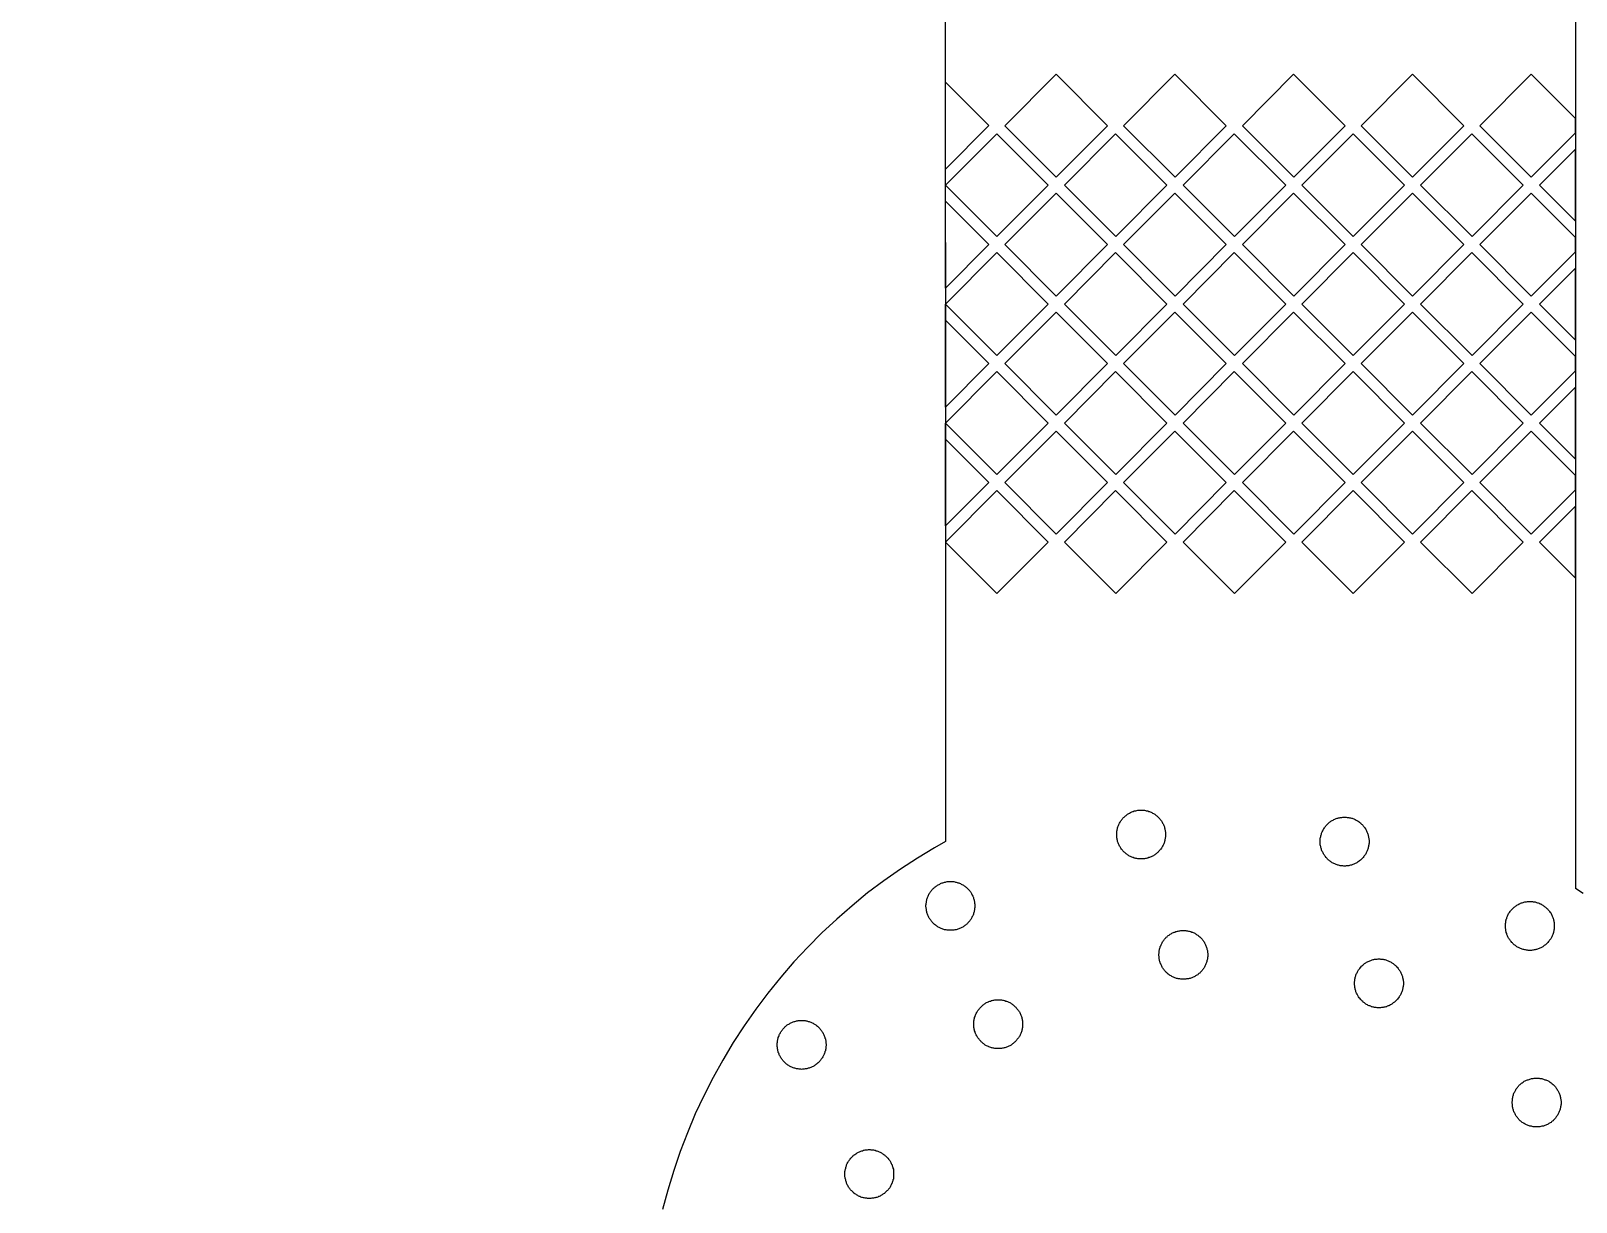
# Model space of a CAD drawing. Extents: x 1225654 to 1325654, y 924838 to 1022543.
# Drawn here: x 1247360 to 1249275, y 943736 to 945186 of the extents above; entities that cross this region are included whole.
import ezdxf

# ---------------------------------------------------------------- set-up
doc = ezdxf.new("R2010")
doc.units = 13

msp = doc.modelspace()

# ---------------------------------------------------------------- linework, layer by layer
for p, q in [((1248493.6, 944924.1), (1248493.6, 945261.5)), ((1249273.7, 945261.5), (1249273.7, 944124)), ((1248493.6, 945015.2), (1248493.6, 945122.6)), ((1249273.7, 945060), (1249273.7, 945077.6)), ((1249273.7, 944950.6), (1249273.7, 945039.8)), ((1248493.6, 944975.2), (1248493.6, 944995.2)), ((1248493.6, 944867.8), (1248493.6, 944975.2)), ((1249273.7, 944912.6), (1249273.7, 944930.3)), ((1248493.6, 944924.1), (1248493.6, 944182.1)), ((1249273.7, 944803.2), (1249273.7, 944892.5)), ((1248493.6, 944827.8), (1248493.6, 944847.8)), ((1248493.6, 944720.4), (1248493.6, 944827.8)), ((1249273.7, 944765.2), (1249273.7, 944782.9)), ((1249273.7, 944655.8), (1249273.7, 944745.1)), ((1248493.6, 944680.4), (1248493.6, 944700.4)), ((1248493.6, 944573.1), (1248493.6, 944680.4)), ((1249273.7, 944617.9), (1249273.7, 944635.5)), ((1249273.7, 944508.4), (1249273.7, 944597.7))]:
    msp.add_line(p, q)
msp.add_lwpolyline([(1260678.3, 924838.4), (1290630.1, 924838.4, 6.524121)], format="xyb", close=True)
msp.add_lwpolyline([(1260678.3, 924838.4), (1290630.1, 924838.4, 6.524121)], format="xyb", close=True)
for points in [[(1248493.6, 945015.2), (1248547.2, 945069), (1248493.6, 945122.6)], [(1249273.7, 945077.6), (1249218.9, 945132.6), (1249155.4, 945068.8), (1249219.1, 945005.2), (1249273.7, 945060)], [(1249273.7, 944950.6), (1249229.1, 944995.2), (1249273.7, 945039.8)], [(1248493.6, 944867.8), (1248547.2, 944921.6), (1248493.6, 944975.2)], [(1249273.7, 944930.3), (1249218.9, 944985.2), (1249155.4, 944921.5), (1249219.1, 944857.8), (1249273.7, 944912.6)], [(1249273.7, 944803.2), (1249229.1, 944847.8), (1249273.7, 944892.5)], [(1249273.7, 944782.9), (1249218.9, 944837.8), (1249155.4, 944774.1), (1249219.1, 944710.4), (1249273.7, 944765.2)], [(1248493.6, 944720.4), (1248547.2, 944774.2), (1248493.6, 944827.8)], [(1249273.7, 944655.8), (1249229.1, 944700.4), (1249273.7, 944745.1)], [(1248493.6, 944573.1), (1248547.2, 944626.8), (1248493.6, 944680.4)], [(1249273.7, 944635.5), (1249218.9, 944690.4), (1249155.4, 944626.7), (1249219.1, 944563), (1249273.7, 944617.9)], [(1249273.7, 944508.4), (1249229.1, 944553.1), (1249273.7, 944597.7)], [(1248493.6, 944182.1), (1248480, 944174.5), (1248458.7, 944161.5), (1248437.5, 944147.9), (1248417.1, 944133.6), (1248397, 944118.5), (1248377.7, 944102.5), (1248358.8, 944086.1), (1248340.3, 944069), (1248322.8, 944051.2), (1248305.7, 944033), (1248289.3, 944014.1), (1248273.5, 943994.5), (1248258.4, 943974.5), (1248244, 943954), (1248230.5, 943933.1), (1248217.7, 943911.5), (1248205.6, 943889.7), (1248194.1, 943867.2), (1248183.5, 943844.7), (1248173.8, 943821.5), (1248164.8, 943798.1), (1248156.7, 943774.5), (1248149.3, 943750.4), (1248142.8, 943726.4)], [(1249283.3, 944117.8), (1249273.7, 944124)]]:
    msp.add_lwpolyline(points)
for points in [[(1248694.1, 945068.8), (1248630.5, 945132.6), (1248567, 945068.8), (1248630.7, 945005.2), (1248694.1, 945068.8), (1248694.1, 945068.8)], [(1248841.2, 945068.8), (1248777.6, 945132.6), (1248714.1, 945068.8), (1248777.8, 945005.2), (1248841.2, 945068.8), (1248841.2, 945068.8)], [(1248988.3, 945068.8), (1248924.7, 945132.6), (1248861.2, 945068.8), (1248924.9, 945005.2), (1248988.3, 945068.8), (1248988.3, 945068.8)], [(1249135.4, 945068.8), (1249071.8, 945132.6), (1249008.3, 945068.8), (1249072, 945005.2), (1249135.4, 945068.8), (1249135.4, 945068.8)], [(1248620.7, 944995.2), (1248557, 945058.9), (1248493.6, 944995.2), (1248557.2, 944931.5), (1248620.7, 944995.2), (1248620.7, 944995.2)], [(1248767.8, 944995.2), (1248704.1, 945058.9), (1248640.7, 944995.2), (1248704.4, 944931.5), (1248767.8, 944995.2), (1248767.8, 944995.2)], [(1248914.9, 944995.2), (1248851.2, 945058.9), (1248787.8, 944995.2), (1248851.5, 944931.5), (1248914.9, 944995.2), (1248914.9, 944995.2)], [(1249062, 944995.2), (1248998.3, 945058.9), (1248934.9, 944995.2), (1248998.6, 944931.5), (1249062, 944995.2), (1249062, 944995.2)], [(1249209.1, 944995.2), (1249145.4, 945058.9), (1249082, 944995.2), (1249145.7, 944931.5), (1249209.1, 944995.2), (1249209.1, 944995.2)], [(1248694.1, 944921.5), (1248630.5, 944985.2), (1248567, 944921.5), (1248630.7, 944857.8), (1248694.1, 944921.5), (1248694.1, 944921.5)], [(1248841.2, 944921.5), (1248777.6, 944985.2), (1248714.1, 944921.5), (1248777.8, 944857.8), (1248841.2, 944921.5), (1248841.2, 944921.5)], [(1248988.3, 944921.5), (1248924.7, 944985.2), (1248861.2, 944921.5), (1248924.9, 944857.8), (1248988.3, 944921.5), (1248988.3, 944921.5)], [(1249135.4, 944921.5), (1249071.8, 944985.2), (1249008.3, 944921.5), (1249072, 944857.8), (1249135.4, 944921.5), (1249135.4, 944921.5)], [(1248620.7, 944847.8), (1248557, 944911.6), (1248493.6, 944847.8), (1248557.2, 944784.2), (1248620.7, 944847.8), (1248620.7, 944847.8)], [(1248767.8, 944847.8), (1248704.1, 944911.6), (1248640.7, 944847.8), (1248704.4, 944784.2), (1248767.8, 944847.8), (1248767.8, 944847.8)], [(1248914.9, 944847.8), (1248851.2, 944911.6), (1248787.8, 944847.8), (1248851.5, 944784.2), (1248914.9, 944847.8), (1248914.9, 944847.8)], [(1249062, 944847.8), (1248998.3, 944911.6), (1248934.9, 944847.8), (1248998.6, 944784.2), (1249062, 944847.8), (1249062, 944847.8)], [(1249209.1, 944847.8), (1249145.4, 944911.6), (1249082, 944847.8), (1249145.7, 944784.2), (1249209.1, 944847.8), (1249209.1, 944847.8)], [(1248694.1, 944774.1), (1248630.5, 944837.8), (1248567, 944774.1), (1248630.7, 944710.4), (1248694.1, 944774.1), (1248694.1, 944774.1)], [(1248841.2, 944774.1), (1248777.6, 944837.8), (1248714.1, 944774.1), (1248777.8, 944710.4), (1248841.2, 944774.1), (1248841.2, 944774.1)], [(1248988.3, 944774.1), (1248924.7, 944837.8), (1248861.2, 944774.1), (1248924.9, 944710.4), (1248988.3, 944774.1), (1248988.3, 944774.1)], [(1249135.4, 944774.1), (1249071.8, 944837.8), (1249008.3, 944774.1), (1249072, 944710.4), (1249135.4, 944774.1), (1249135.4, 944774.1)], [(1248620.7, 944700.4), (1248557, 944764.2), (1248493.6, 944700.4), (1248557.2, 944636.8), (1248620.7, 944700.4), (1248620.7, 944700.4)], [(1248767.8, 944700.4), (1248704.1, 944764.2), (1248640.7, 944700.4), (1248704.4, 944636.8), (1248767.8, 944700.4), (1248767.8, 944700.4)], [(1248914.9, 944700.4), (1248851.2, 944764.2), (1248787.8, 944700.4), (1248851.5, 944636.8), (1248914.9, 944700.4), (1248914.9, 944700.4)], [(1249062, 944700.4), (1248998.3, 944764.2), (1248934.9, 944700.4), (1248998.6, 944636.8), (1249062, 944700.4), (1249062, 944700.4)], [(1249209.1, 944700.4), (1249145.4, 944764.2), (1249082, 944700.4), (1249145.7, 944636.8), (1249209.1, 944700.4), (1249209.1, 944700.4)], [(1248694.1, 944626.7), (1248630.5, 944690.4), (1248567, 944626.7), (1248630.7, 944563), (1248694.1, 944626.7), (1248694.1, 944626.7)], [(1248841.2, 944626.7), (1248777.6, 944690.4), (1248714.1, 944626.7), (1248777.8, 944563), (1248841.2, 944626.7), (1248841.2, 944626.7)], [(1248988.3, 944626.7), (1248924.7, 944690.4), (1248861.2, 944626.7), (1248924.9, 944563), (1248988.3, 944626.7), (1248988.3, 944626.7)], [(1249135.4, 944626.7), (1249071.8, 944690.4), (1249008.3, 944626.7), (1249072, 944563), (1249135.4, 944626.7), (1249135.4, 944626.7)], [(1248620.7, 944553.1), (1248557, 944616.8), (1248493.6, 944553.1), (1248557.2, 944489.4), (1248620.7, 944553.1), (1248620.7, 944553.1)], [(1248767.8, 944553.1), (1248704.1, 944616.8), (1248640.7, 944553.1), (1248704.4, 944489.4), (1248767.8, 944553.1), (1248767.8, 944553.1)], [(1248914.9, 944553.1), (1248851.2, 944616.8), (1248787.8, 944553.1), (1248851.5, 944489.4), (1248914.9, 944553.1), (1248914.9, 944553.1)], [(1249062, 944553.1), (1248998.3, 944616.8), (1248934.9, 944553.1), (1248998.6, 944489.4), (1249062, 944553.1), (1249062, 944553.1)], [(1249209.1, 944553.1), (1249145.4, 944616.8), (1249082, 944553.1), (1249145.7, 944489.4), (1249209.1, 944553.1), (1249209.1, 944553.1)], [(1248735.7, 944221.1), (1248736.8, 944221.1), (1248737.9, 944221.1), (1248738.8, 944220.9), (1248739.9, 944220.9), (1248741, 944220.6), (1248742, 944220.4), (1248743.1, 944220.2), (1248744, 944220), (1248745.1, 944219.5), (1248746, 944219.3), (1248747.1, 944218.9), (1248748, 944218.4), (1248748.9, 944218), (1248749.8, 944217.5), (1248750.9, 944217), (1248751.8, 944216.4), (1248752.8, 944215.9), (1248753.4, 944215.3), (1248754.3, 944214.6), (1248755.2, 944213.9), (1248755.9, 944213.2), (1248756.8, 944212.5), (1248757.4, 944211.9), (1248758.1, 944211), (1248758.8, 944210.3), (1248759.5, 944209.4), (1248760.2, 944208.5), (1248760.9, 944207.8), (1248761.3, 944206.9), (1248762, 944206), (1248762.4, 944205.1), (1248762.9, 944204), (1248763.3, 944203.1), (1248763.8, 944202.2), (1248764.3, 944201.1), (1248764.5, 944200.2), (1248764.9, 944199.3), (1248765.1, 944198.1), (1248765.3, 944197), (1248765.6, 944196.1), (1248765.6, 944195), (1248765.8, 944194.1), (1248765.8, 944193), (1248766, 944191.8), (1248766, 944190.8), (1248766, 944189.8), (1248765.8, 944188.7), (1248765.8, 944187.6), (1248765.6, 944186.7), (1248765.6, 944185.6), (1248765.3, 944184.6), (1248765.1, 944183.6), (1248764.9, 944182.4), (1248764.5, 944181.5), (1248764.3, 944180.4), (1248763.8, 944179.5), (1248763.3, 944178.6), (1248762.9, 944177.7), (1248762.4, 944176.5), (1248762, 944175.7), (1248761.3, 944174.8), (1248760.9, 944173.8), (1248760.2, 944172.9), (1248759.5, 944172.3), (1248758.8, 944171.4), (1248758.1, 944170.7), (1248757.4, 944169.8), (1248756.8, 944169.1), (1248755.9, 944168.5), (1248755.2, 944167.8), (1248754.3, 944167.1), (1248753.4, 944166.4), (1248752.8, 944165.7), (1248751.8, 944165.1), (1248750.9, 944164.6), (1248749.8, 944164.2), (1248748.9, 944163.7), (1248748, 944163.3), (1248747.1, 944162.8), (1248746, 944162.3), (1248745.1, 944162.2), (1248744, 944161.7), (1248743.1, 944161.5), (1248742, 944161.3), (1248741, 944161), (1248739.9, 944160.8), (1248738.8, 944160.8), (1248737.9, 944160.6), (1248736.8, 944160.6), (1248735.7, 944160.6), (1248734.8, 944160.6), (1248733.6, 944160.6), (1248732.5, 944160.8), (1248731.6, 944160.8), (1248730.5, 944161), (1248729.3, 944161.3), (1248728.5, 944161.5), (1248727.3, 944161.7), (1248726.4, 944162.2), (1248725.3, 944162.3), (1248724.4, 944162.8), (1248723.5, 944163.3), (1248722.4, 944163.7), (1248721.5, 944164.2), (1248720.6, 944164.6), (1248719.7, 944165.1), (1248718.8, 944165.7), (1248717.9, 944166.4), (1248717.2, 944167.1), (1248716.3, 944167.8), (1248715.4, 944168.5), (1248714.7, 944169.1), (1248714.1, 944169.8), (1248713.2, 944170.7), (1248712.5, 944171.4), (1248711.8, 944172.3), (1248711.3, 944172.9), (1248710.7, 944173.8), (1248710, 944174.8), (1248709.6, 944175.7), (1248709.1, 944176.5), (1248708.6, 944177.7), (1248708.2, 944178.6), (1248707.7, 944179.5), (1248707.3, 944180.4), (1248707.1, 944181.5), (1248706.6, 944182.4), (1248706.4, 944183.6), (1248706.2, 944184.6), (1248706, 944185.6), (1248705.7, 944186.7), (1248705.7, 944187.6), (1248705.5, 944188.7), (1248705.5, 944189.8), (1248705.5, 944190.8), (1248705.5, 944191.8), (1248705.5, 944193), (1248705.7, 944194.1), (1248705.7, 944195), (1248706, 944196.1), (1248706.2, 944197), (1248706.4, 944198.1), (1248706.6, 944199.3), (1248707.1, 944200.2), (1248707.3, 944201.1), (1248707.7, 944202.2), (1248708.2, 944203.1), (1248708.6, 944204), (1248709.1, 944205.1), (1248709.6, 944206), (1248710, 944206.9), (1248710.7, 944207.8), (1248711.3, 944208.5), (1248711.8, 944209.4), (1248712.5, 944210.3), (1248713.2, 944211), (1248714.1, 944211.9), (1248714.7, 944212.5), (1248715.4, 944213.2), (1248716.3, 944213.9), (1248717.2, 944214.6), (1248717.9, 944215.3), (1248718.8, 944215.9), (1248719.7, 944216.4), (1248720.6, 944217), (1248721.5, 944217.5), (1248722.4, 944218), (1248723.5, 944218.4), (1248724.4, 944218.9), (1248725.3, 944219.3), (1248726.4, 944219.5), (1248727.3, 944220), (1248728.5, 944220.2), (1248729.3, 944220.4), (1248730.5, 944220.6), (1248731.6, 944220.9), (1248732.5, 944220.9), (1248733.6, 944221.1), (1248734.8, 944221.1), (1248735.7, 944221.1), (1248735.7, 944221.1)], [(1248987.9, 944212.3), (1248988.8, 944212.3), (1248989.9, 944212.3), (1248991, 944212.1), (1248991.9, 944212.1), (1248993.1, 944211.9), (1248993.9, 944211.7), (1248995.1, 944211.4), (1248996.2, 944211.2), (1248997.1, 944211), (1248998.2, 944210.5), (1248999.1, 944210.1), (1249000.1, 944209.8), (1249000.9, 944209.4), (1249002.1, 944208.7), (1249003, 944208.3), (1249003.8, 944207.8), (1249004.7, 944207.2), (1249005.7, 944206.5), (1249006.3, 944206), (1249007.3, 944205.3), (1249007.9, 944204.7), (1249008.8, 944203.8), (1249009.5, 944203.1), (1249010.2, 944202.4), (1249010.9, 944201.5), (1249011.5, 944200.6), (1249012.2, 944200), (1249012.9, 944199), (1249013.5, 944198.1), (1249014, 944197.3), (1249014.5, 944196.4), (1249014.9, 944195.4), (1249015.3, 944194.3), (1249015.8, 944193.4), (1249016.2, 944192.5), (1249016.5, 944191.4), (1249016.9, 944190.5), (1249017.1, 944189.4), (1249017.4, 944188.5), (1249017.6, 944187.3), (1249017.8, 944186.2), (1249017.8, 944185.3), (1249018.1, 944184.2), (1249018.1, 944183.1), (1249018.1, 944182.2), (1249018.1, 944181), (1249018.1, 944180), (1249017.8, 944179), (1249017.8, 944177.9), (1249017.6, 944176.8), (1249017.4, 944175.9), (1249017.1, 944174.8), (1249016.9, 944173.8), (1249016.5, 944172.7), (1249016.2, 944171.8), (1249015.8, 944170.7), (1249015.3, 944169.8), (1249014.9, 944168.9), (1249014.5, 944168), (1249014, 944167.1), (1249013.5, 944166.2), (1249012.9, 944165.3), (1249012.2, 944164.4), (1249011.5, 944163.5), (1249010.9, 944162.6), (1249010.2, 944161.9), (1249009.5, 944161), (1249008.8, 944160.3), (1249007.9, 944159.7), (1249007.3, 944159), (1249006.3, 944158.3), (1249005.7, 944157.7), (1249004.7, 944157), (1249003.8, 944156.5), (1249003, 944155.8), (1249002.1, 944155.4), (1249000.9, 944155), (1249000.1, 944154.5), (1248999.1, 944154.1), (1248998.2, 944153.6), (1248997.1, 944153.4), (1248996.2, 944153.1), (1248995.1, 944152.7), (1248993.9, 944152.5), (1248993.1, 944152.2), (1248991.9, 944152.2), (1248991, 944152), (1248989.9, 944152), (1248988.8, 944151.8), (1248987.9, 944151.8), (1248986.7, 944151.8), (1248985.6, 944152), (1248984.5, 944152), (1248983.6, 944152.2), (1248982.4, 944152.2), (1248981.6, 944152.5), (1248980.4, 944152.7), (1248979.3, 944153.1), (1248978.4, 944153.4), (1248977.5, 944153.6), (1248976.4, 944154.1), (1248975.5, 944154.5), (1248974.6, 944155), (1248973.5, 944155.4), (1248972.6, 944155.8), (1248971.7, 944156.5), (1248970.8, 944157), (1248970.1, 944157.7), (1248969.2, 944158.3), (1248968.3, 944159), (1248967.6, 944159.7), (1248966.7, 944160.3), (1248966, 944161), (1248965.4, 944161.9), (1248964.7, 944162.6), (1248964, 944163.5), (1248963.4, 944164.4), (1248962.7, 944165.3), (1248962.2, 944166.2), (1248961.5, 944167.1), (1248961.1, 944168), (1248960.7, 944168.9), (1248960.2, 944169.8), (1248959.8, 944170.7), (1248959.3, 944171.8), (1248959.1, 944172.7), (1248958.6, 944173.8), (1248958.4, 944174.8), (1248958.2, 944175.9), (1248957.9, 944176.8), (1248957.7, 944177.9), (1248957.7, 944179), (1248957.5, 944180), (1248957.5, 944181), (1248957.5, 944182.2), (1248957.5, 944183.1), (1248957.5, 944184.2), (1248957.7, 944185.3), (1248957.7, 944186.2), (1248957.9, 944187.3), (1248958.2, 944188.5), (1248958.4, 944189.4), (1248958.6, 944190.5), (1248959.1, 944191.4), (1248959.3, 944192.5), (1248959.8, 944193.4), (1248960.2, 944194.3), (1248960.7, 944195.4), (1248961.1, 944196.4), (1248961.5, 944197.3), (1248962.2, 944198.1), (1248962.7, 944199), (1248963.4, 944200), (1248964, 944200.6), (1248964.7, 944201.5), (1248965.4, 944202.4), (1248966, 944203.1), (1248966.7, 944203.8), (1248967.6, 944204.7), (1248968.3, 944205.3), (1248969.2, 944206), (1248970.1, 944206.5), (1248970.8, 944207.2), (1248971.7, 944207.8), (1248972.6, 944208.3), (1248973.5, 944208.7), (1248974.6, 944209.4), (1248975.5, 944209.8), (1248976.4, 944210.1), (1248977.5, 944210.5), (1248978.4, 944211), (1248979.3, 944211.2), (1248980.4, 944211.4), (1248981.6, 944211.7), (1248982.4, 944211.9), (1248983.6, 944212.1), (1248984.5, 944212.1), (1248985.6, 944212.3), (1248986.7, 944212.3), (1248987.9, 944212.3), (1248987.9, 944212.3)], [(1248499.6, 944132.7), (1248500.5, 944132.7), (1248501.6, 944132.7), (1248502.8, 944132.5), (1248503.7, 944132.5), (1248504.8, 944132.2), (1248505.9, 944132), (1248506.8, 944131.8), (1248507.9, 944131.5), (1248508.8, 944131.1), (1248510, 944130.9), (1248510.9, 944130.4), (1248511.8, 944130), (1248512.9, 944129.5), (1248513.8, 944129.1), (1248514.7, 944128.6), (1248515.6, 944128.2), (1248516.5, 944127.5), (1248517.4, 944126.8), (1248518, 944126.2), (1248519, 944125.7), (1248519.9, 944124.8), (1248520.6, 944124.1), (1248521.2, 944123.4), (1248522.1, 944122.6), (1248522.8, 944121.9), (1248523.5, 944121), (1248523.9, 944120.3), (1248524.6, 944119.4), (1248525.2, 944118.5), (1248525.7, 944117.6), (1248526.2, 944116.7), (1248526.6, 944115.6), (1248527.1, 944114.7), (1248527.5, 944113.8), (1248528, 944112.9), (1248528.2, 944111.8), (1248528.7, 944110.9), (1248528.8, 944109.7), (1248529.1, 944108.6), (1248529.3, 944107.7), (1248529.5, 944106.6), (1248529.5, 944105.7), (1248529.8, 944104.6), (1248529.8, 944103.4), (1248529.8, 944102.5), (1248529.8, 944101.4), (1248529.8, 944100.3), (1248529.5, 944099.1), (1248529.5, 944098.2), (1248529.3, 944097.1), (1248529.1, 944096.2), (1248528.8, 944095.1), (1248528.7, 944094.2), (1248528.2, 944093.1), (1248528, 944092.2), (1248527.5, 944091), (1248527.1, 944090.2), (1248526.6, 944089.3), (1248526.2, 944088.1), (1248525.7, 944087.2), (1248525.2, 944086.3), (1248524.6, 944085.4), (1248523.9, 944084.7), (1248523.5, 944083.8), (1248522.8, 944083), (1248522.1, 944082.3), (1248521.2, 944081.4), (1248520.6, 944080.7), (1248519.9, 944080), (1248519, 944079.4), (1248518, 944078.7), (1248517.4, 944078), (1248516.5, 944077.3), (1248515.6, 944076.9), (1248514.7, 944076.2), (1248513.8, 944075.8), (1248512.9, 944075.3), (1248511.8, 944074.9), (1248510.9, 944074.4), (1248510, 944073.9), (1248508.8, 944073.7), (1248507.9, 944073.3), (1248506.8, 944073), (1248505.9, 944072.9), (1248504.8, 944072.6), (1248503.7, 944072.4), (1248502.8, 944072.4), (1248501.6, 944072.2), (1248500.5, 944072.2), (1248499.6, 944072.2), (1248498.5, 944072.2), (1248497.4, 944072.2), (1248496.5, 944072.4), (1248495.4, 944072.4), (1248494.2, 944072.6), (1248493.3, 944072.9), (1248492.2, 944073), (1248491.3, 944073.3), (1248490.2, 944073.7), (1248489.3, 944073.9), (1248488.2, 944074.4), (1248487.2, 944074.9), (1248486.3, 944075.3), (1248485.5, 944075.8), (1248484.3, 944076.2), (1248483.4, 944076.9), (1248482.7, 944077.3), (1248481.9, 944078), (1248481, 944078.7), (1248480, 944079.4), (1248479.4, 944080), (1248478.5, 944080.7), (1248477.8, 944081.4), (1248477.1, 944082.3), (1248476.4, 944083), (1248475.8, 944083.8), (1248475.1, 944084.7), (1248474.4, 944085.4), (1248474, 944086.3), (1248473.3, 944087.2), (1248472.8, 944088.1), (1248472.4, 944089.3), (1248471.9, 944090.2), (1248471.5, 944091), (1248471.1, 944092.2), (1248470.8, 944093.1), (1248470.4, 944094.2), (1248470.2, 944095.1), (1248469.9, 944096.2), (1248469.7, 944097.1), (1248469.7, 944098.2), (1248469.5, 944099.1), (1248469.5, 944100.3), (1248469.2, 944101.4), (1248469.2, 944102.5), (1248469.2, 944103.4), (1248469.5, 944104.6), (1248469.5, 944105.7), (1248469.7, 944106.6), (1248469.7, 944107.7), (1248469.9, 944108.6), (1248470.2, 944109.7), (1248470.4, 944110.9), (1248470.8, 944111.8), (1248471.1, 944112.9), (1248471.5, 944113.8), (1248471.9, 944114.7), (1248472.4, 944115.6), (1248472.8, 944116.7), (1248473.3, 944117.6), (1248474, 944118.5), (1248474.4, 944119.4), (1248475.1, 944120.3), (1248475.8, 944121), (1248476.4, 944121.9), (1248477.1, 944122.6), (1248477.8, 944123.4), (1248478.5, 944124.1), (1248479.4, 944124.8), (1248480, 944125.7), (1248481, 944126.2), (1248481.9, 944126.8), (1248482.7, 944127.5), (1248483.4, 944128.2), (1248484.3, 944128.6), (1248485.5, 944129.1), (1248486.3, 944129.5), (1248487.2, 944130), (1248488.2, 944130.4), (1248489.3, 944130.9), (1248490.2, 944131.1), (1248491.3, 944131.5), (1248492.2, 944131.8), (1248493.3, 944132), (1248494.2, 944132.2), (1248495.4, 944132.5), (1248496.5, 944132.5), (1248497.4, 944132.7), (1248498.5, 944132.7), (1248499.6, 944132.7), (1248499.6, 944132.7)], [(1249217.4, 944107.9), (1249218.3, 944107.9), (1249219.4, 944107.7), (1249220.5, 944107.7), (1249221.5, 944107.5), (1249222.5, 944107.5), (1249223.7, 944107.3), (1249224.6, 944107), (1249225.7, 944106.8), (1249226.6, 944106.3), (1249227.7, 944106.1), (1249228.7, 944105.7), (1249229.5, 944105.2), (1249230.7, 944104.8), (1249231.6, 944104.3), (1249232.4, 944103.9), (1249233.3, 944103.2), (1249234.3, 944102.7), (1249235.2, 944102.1), (1249235.9, 944101.4), (1249236.7, 944100.7), (1249237.6, 944100.1), (1249238.3, 944099.4), (1249239, 944098.7), (1249239.6, 944097.8), (1249240.5, 944097.1), (1249241.2, 944096.2), (1249241.7, 944095.3), (1249242.4, 944094.4), (1249243.1, 944093.8), (1249243.5, 944092.9), (1249243.9, 944091.7), (1249244.4, 944090.8), (1249244.8, 944089.9), (1249245.3, 944089), (1249245.7, 944087.9), (1249246, 944087), (1249246.4, 944085.9), (1249246.7, 944085), (1249246.8, 944083.8), (1249247.1, 944083), (1249247.3, 944081.8), (1249247.3, 944080.7), (1249247.5, 944079.8), (1249247.5, 944078.7), (1249247.5, 944077.5), (1249247.5, 944076.6), (1249247.5, 944075.5), (1249247.3, 944074.4), (1249247.3, 944073.5), (1249247.1, 944072.4), (1249246.8, 944071.3), (1249246.7, 944070.3), (1249246.4, 944069.3), (1249246, 944068.3), (1249245.7, 944067.2), (1249245.3, 944066.3), (1249244.8, 944065.4), (1249244.4, 944064.3), (1249243.9, 944063.4), (1249243.5, 944062.5), (1249243.1, 944061.6), (1249242.4, 944060.7), (1249241.7, 944059.8), (1249241.2, 944059.1), (1249240.5, 944058.2), (1249239.6, 944057.3), (1249239, 944056.6), (1249238.3, 944055.9), (1249237.6, 944055), (1249236.7, 944054.4), (1249235.9, 944053.7), (1249235.2, 944053.2), (1249234.3, 944052.6), (1249233.3, 944051.9), (1249232.4, 944051.4), (1249231.6, 944051), (1249230.7, 944050.6), (1249229.5, 944050.1), (1249228.7, 944049.6), (1249227.7, 944049.2), (1249226.6, 944049), (1249225.7, 944048.5), (1249224.6, 944048.3), (1249223.7, 944048), (1249222.5, 944047.9), (1249221.5, 944047.6), (1249220.5, 944047.6), (1249219.4, 944047.4), (1249218.3, 944047.4), (1249217.4, 944047.4), (1249216.3, 944047.4), (1249215.1, 944047.4), (1249214.2, 944047.6), (1249213.1, 944047.6), (1249212, 944047.9), (1249211, 944048), (1249210, 944048.3), (1249209, 944048.5), (1249207.9, 944049), (1249207, 944049.2), (1249205.9, 944049.6), (1249205, 944050.1), (1249204.1, 944050.6), (1249203.2, 944051), (1249202.1, 944051.4), (1249201.2, 944051.9), (1249200.3, 944052.6), (1249199.6, 944053.2), (1249198.7, 944053.7), (1249197.8, 944054.4), (1249197.1, 944055), (1249196.2, 944055.9), (1249195.6, 944056.6), (1249194.9, 944057.3), (1249194.2, 944058.2), (1249193.5, 944059.1), (1249192.9, 944059.8), (1249192.2, 944060.7), (1249191.7, 944061.6), (1249191, 944062.5), (1249190.6, 944063.4), (1249190.1, 944064.3), (1249189.7, 944065.4), (1249189.3, 944066.3), (1249188.8, 944067.2), (1249188.6, 944068.3), (1249188.1, 944069.3), (1249187.9, 944070.3), (1249187.7, 944071.3), (1249187.4, 944072.4), (1249187.4, 944073.5), (1249187.2, 944074.4), (1249187.2, 944075.5), (1249187, 944076.6), (1249187, 944077.5), (1249187, 944078.7), (1249187.2, 944079.8), (1249187.2, 944080.7), (1249187.4, 944081.8), (1249187.4, 944083), (1249187.7, 944083.8), (1249187.9, 944085), (1249188.1, 944085.9), (1249188.6, 944087), (1249188.8, 944087.9), (1249189.3, 944089), (1249189.7, 944089.9), (1249190.1, 944090.8), (1249190.6, 944091.7), (1249191, 944092.9), (1249191.7, 944093.8), (1249192.2, 944094.4), (1249192.9, 944095.3), (1249193.5, 944096.2), (1249194.2, 944097.1), (1249194.9, 944097.8), (1249195.6, 944098.7), (1249196.2, 944099.4), (1249197.1, 944100.1), (1249197.8, 944100.7), (1249198.7, 944101.4), (1249199.6, 944102.1), (1249200.3, 944102.7), (1249201.2, 944103.2), (1249202.1, 944103.9), (1249203.2, 944104.3), (1249204.1, 944104.8), (1249205, 944105.2), (1249205.9, 944105.7), (1249207, 944106.1), (1249207.9, 944106.3), (1249209, 944106.8), (1249210, 944107), (1249211, 944107.3), (1249212, 944107.5), (1249213.1, 944107.5), (1249214.2, 944107.7), (1249215.1, 944107.7), (1249216.3, 944107.9), (1249217.4, 944107.9), (1249217.4, 944107.9)], [(1248788.1, 944071.9), (1248789, 944071.9), (1248790.1, 944071.9), (1248791.2, 944071.9), (1248792.1, 944071.7), (1248793.2, 944071.5), (1248794.4, 944071.3), (1248795.3, 944071), (1248796.4, 944070.8), (1248797.3, 944070.6), (1248798.4, 944070.1), (1248799.3, 944069.9), (1248800.3, 944069.4), (1248801.3, 944069), (1248802.3, 944068.6), (1248803.2, 944067.9), (1248804, 944067.4), (1248804.9, 944066.7), (1248805.9, 944066.3), (1248806.5, 944065.7), (1248807.4, 944065), (1248808.3, 944064.3), (1248809, 944063.6), (1248809.7, 944062.7), (1248810.4, 944062.1), (1248811.2, 944061.1), (1248811.7, 944060.5), (1248812.4, 944059.5), (1248813.1, 944058.6), (1248813.7, 944057.8), (1248814.2, 944056.8), (1248814.6, 944055.9), (1248815.1, 944055), (1248815.5, 944054.2), (1248816, 944053), (1248816.4, 944052.1), (1248816.7, 944051), (1248817.1, 944050.1), (1248817.3, 944049), (1248817.6, 944048), (1248817.8, 944047), (1248818, 944046), (1248818, 944044.9), (1248818.2, 944043.8), (1248818.2, 944042.9), (1248818.2, 944041.8), (1248818.2, 944040.7), (1248818.2, 944039.8), (1248818, 944038.6), (1248818, 944037.5), (1248817.8, 944036.6), (1248817.6, 944035.5), (1248817.3, 944034.3), (1248817.1, 944033.5), (1248816.7, 944032.3), (1248816.4, 944031.4), (1248816, 944030.5), (1248815.5, 944029.4), (1248815.1, 944028.5), (1248814.6, 944027.6), (1248814.2, 944026.7), (1248813.7, 944025.8), (1248813.1, 944024.9), (1248812.4, 944024), (1248811.7, 944023.1), (1248811.2, 944022.4), (1248810.4, 944021.5), (1248809.7, 944020.8), (1248809, 944019.9), (1248808.3, 944019.3), (1248807.4, 944018.6), (1248806.5, 944017.9), (1248805.9, 944017.2), (1248804.9, 944016.8), (1248804, 944016.1), (1248803.2, 944015.7), (1248802.3, 944015), (1248801.3, 944014.6), (1248800.3, 944014.1), (1248799.3, 944013.6), (1248798.4, 944013.4), (1248797.3, 944013), (1248796.4, 944012.7), (1248795.3, 944012.5), (1248794.4, 944012.1), (1248793.2, 944012.1), (1248792.1, 944011.9), (1248791.2, 944011.6), (1248790.1, 944011.6), (1248789, 944011.6), (1248788.1, 944011.6), (1248786.9, 944011.6), (1248785.9, 944011.6), (1248784.9, 944011.6), (1248783.8, 944011.9), (1248782.7, 944012.1), (1248781.8, 944012.1), (1248780.7, 944012.5), (1248779.7, 944012.7), (1248778.7, 944013), (1248777.7, 944013.4), (1248776.6, 944013.6), (1248775.7, 944014.1), (1248774.8, 944014.6), (1248773.7, 944015), (1248772.8, 944015.7), (1248771.9, 944016.1), (1248771, 944016.8), (1248770.3, 944017.2), (1248769.4, 944017.9), (1248768.5, 944018.6), (1248767.9, 944019.3), (1248766.9, 944019.9), (1248766.3, 944020.8), (1248765.6, 944021.5), (1248764.9, 944022.4), (1248764.3, 944023.1), (1248763.6, 944024), (1248762.9, 944024.9), (1248762.4, 944025.8), (1248761.7, 944026.7), (1248761.3, 944027.6), (1248760.9, 944028.5), (1248760.4, 944029.4), (1248760, 944030.5), (1248759.5, 944031.4), (1248759.3, 944032.3), (1248758.8, 944033.5), (1248758.6, 944034.3), (1248758.4, 944035.5), (1248758.1, 944036.6), (1248757.9, 944037.5), (1248757.9, 944038.6), (1248757.9, 944039.8), (1248757.7, 944040.7), (1248757.7, 944041.8), (1248757.7, 944042.9), (1248757.9, 944043.8), (1248757.9, 944044.9), (1248757.9, 944046), (1248758.1, 944047), (1248758.4, 944048), (1248758.6, 944049), (1248758.8, 944050.1), (1248759.3, 944051), (1248759.5, 944052.1), (1248760, 944053), (1248760.4, 944054.2), (1248760.9, 944055), (1248761.3, 944055.9), (1248761.7, 944056.8), (1248762.4, 944057.8), (1248762.9, 944058.6), (1248763.6, 944059.5), (1248764.3, 944060.5), (1248764.9, 944061.1), (1248765.6, 944062.1), (1248766.3, 944062.7), (1248766.9, 944063.6), (1248767.9, 944064.3), (1248768.5, 944065), (1248769.4, 944065.7), (1248770.3, 944066.3), (1248771, 944066.7), (1248771.9, 944067.4), (1248772.8, 944067.9), (1248773.7, 944068.6), (1248774.8, 944069), (1248775.7, 944069.4), (1248776.6, 944069.9), (1248777.7, 944070.1), (1248778.7, 944070.6), (1248779.7, 944070.8), (1248780.7, 944071), (1248781.8, 944071.3), (1248782.7, 944071.5), (1248783.8, 944071.7), (1248784.9, 944071.9), (1248785.9, 944071.9), (1248786.9, 944071.9), (1248788.1, 944071.9), (1248788.1, 944071.9)], [(1249030.2, 944036.8), (1249031.3, 944036.8), (1249032.4, 944036.6), (1249033.5, 944036.6), (1249034.5, 944036.4), (1249035.6, 944036.4), (1249036.5, 944036.2), (1249037.6, 944035.9), (1249038.7, 944035.5), (1249039.6, 944035.2), (1249040.5, 944035), (1249041.7, 944034.6), (1249042.6, 944034.1), (1249043.4, 944033.6), (1249044.6, 944033.2), (1249045.5, 944032.8), (1249046.4, 944032.1), (1249047.3, 944031.6), (1249047.9, 944031), (1249048.9, 944030.3), (1249049.8, 944029.6), (1249050.4, 944029), (1249051.3, 944028.3), (1249052, 944027.6), (1249052.7, 944026.7), (1249053.4, 944026), (1249054, 944025.1), (1249054.7, 944024.2), (1249055.4, 944023.3), (1249055.8, 944022.4), (1249056.5, 944021.5), (1249057, 944020.6), (1249057.4, 944019.7), (1249057.8, 944018.8), (1249058.3, 944017.9), (1249058.7, 944016.8), (1249059, 944015.9), (1249059.4, 944014.8), (1249059.7, 944013.9), (1249059.9, 944012.7), (1249060.1, 944011.9), (1249060.3, 944010.7), (1249060.3, 944009.6), (1249060.6, 944008.7), (1249060.6, 944007.6), (1249060.6, 944006.4), (1249060.6, 944005.5), (1249060.6, 944004.4), (1249060.3, 944003.3), (1249060.3, 944002.4), (1249060.1, 944001.3), (1249059.9, 944000.2), (1249059.7, 943999.2), (1249059.4, 943998.1), (1249059, 943997.2), (1249058.7, 943996.1), (1249058.3, 943995.2), (1249057.8, 943994.3), (1249057.4, 943993.2), (1249057, 943992.3), (1249056.5, 943991.4), (1249055.8, 943990.5), (1249055.4, 943989.6), (1249054.7, 943988.7), (1249054, 943988), (1249053.4, 943987.1), (1249052.7, 943986.2), (1249052, 943985.5), (1249051.3, 943984.8), (1249050.4, 943983.9), (1249049.8, 943983.3), (1249048.9, 943982.6), (1249047.9, 943982.2), (1249047.3, 943981.5), (1249046.4, 943980.8), (1249045.5, 943980.3), (1249044.6, 943979.9), (1249043.4, 943979.2), (1249042.6, 943978.8), (1249041.7, 943978.6), (1249040.5, 943978.1), (1249039.6, 943977.6), (1249038.7, 943977.4), (1249037.6, 943977.2), (1249036.5, 943977), (1249035.6, 943976.7), (1249034.5, 943976.5), (1249033.5, 943976.5), (1249032.4, 943976.3), (1249031.3, 943976.3), (1249030.2, 943976.3), (1249029.3, 943976.3), (1249028.2, 943976.3), (1249027, 943976.5), (1249026.1, 943976.5), (1249025, 943976.7), (1249024.1, 943977), (1249023, 943977.2), (1249021.8, 943977.4), (1249021, 943977.6), (1249020.1, 943978.1), (1249018.9, 943978.6), (1249018.1, 943978.8), (1249017.1, 943979.2), (1249016, 943979.9), (1249015.1, 943980.3), (1249014.2, 943980.8), (1249013.3, 943981.5), (1249012.4, 943982.2), (1249011.7, 943982.6), (1249010.9, 943983.3), (1249010.2, 943983.9), (1249009.3, 943984.8), (1249008.6, 943985.5), (1249007.9, 943986.2), (1249007.3, 943987.1), (1249006.6, 943988), (1249005.9, 943988.7), (1249005.2, 943989.6), (1249004.5, 943990.5), (1249004.1, 943991.4), (1249003.7, 943992.3), (1249003.2, 943993.2), (1249002.7, 943994.3), (1249002.3, 943995.2), (1249001.8, 943996.1), (1249001.6, 943997.2), (1249001.1, 943998.1), (1249000.9, 943999.2), (1249000.7, 944000.2), (1249000.5, 944001.3), (1249000.3, 944002.4), (1249000.3, 944003.3), (1249000.1, 944004.4), (1249000.1, 944005.5), (1249000.1, 944006.4), (1249000.1, 944007.6), (1249000.1, 944008.7), (1249000.3, 944009.6), (1249000.3, 944010.7), (1249000.5, 944011.9), (1249000.7, 944012.7), (1249000.9, 944013.9), (1249001.1, 944014.8), (1249001.6, 944015.9), (1249001.8, 944016.8), (1249002.3, 944017.9), (1249002.7, 944018.8), (1249003.2, 944019.7), (1249003.7, 944020.6), (1249004.1, 944021.5), (1249004.5, 944022.4), (1249005.2, 944023.3), (1249005.9, 944024.2), (1249006.6, 944025.1), (1249007.3, 944026), (1249007.9, 944026.7), (1249008.6, 944027.6), (1249009.3, 944028.3), (1249010.2, 944029), (1249010.9, 944029.6), (1249011.7, 944030.3), (1249012.4, 944031), (1249013.3, 944031.6), (1249014.2, 944032.1), (1249015.1, 944032.8), (1249016, 944033.2), (1249017.1, 944033.6), (1249018.1, 944034.1), (1249018.9, 944034.6), (1249020.1, 944035), (1249021, 944035.2), (1249021.8, 944035.5), (1249023, 944035.9), (1249024.1, 944036.2), (1249025, 944036.4), (1249026.1, 944036.4), (1249027, 944036.6), (1249028.2, 944036.6), (1249029.3, 944036.8), (1249030.2, 944036.8), (1249030.2, 944036.8)], [(1248558.6, 943986.2), (1248559.7, 943986.2), (1248560.9, 943986.2), (1248561.7, 943986), (1248562.9, 943986), (1248564, 943985.8), (1248564.9, 943985.5), (1248566, 943985.3), (1248566.9, 943985.1), (1248568.1, 943984.6), (1248568.9, 943984.4), (1248570.1, 943983.9), (1248571, 943983.5), (1248571.8, 943983.1), (1248573, 943982.6), (1248573.9, 943982.2), (1248574.8, 943981.5), (1248575.7, 943981), (1248576.3, 943980.3), (1248577.3, 943979.7), (1248578.2, 943979), (1248578.8, 943978.3), (1248579.7, 943977.6), (1248580.4, 943977), (1248581.1, 943976.1), (1248581.8, 943975.4), (1248582.4, 943974.5), (1248583.1, 943973.6), (1248583.8, 943972.9), (1248584.2, 943972), (1248584.9, 943971.1), (1248585.4, 943970.2), (1248585.8, 943969.1), (1248586.2, 943968.2), (1248586.7, 943967.3), (1248587.1, 943966.2), (1248587.4, 943965.3), (1248587.8, 943964.4), (1248588.1, 943963.2), (1248588.3, 943962.2), (1248588.5, 943961.2), (1248588.7, 943960.1), (1248588.7, 943959.2), (1248588.7, 943958.1), (1248589, 943957), (1248589, 943955.8), (1248589, 943955), (1248588.7, 943953.8), (1248588.7, 943952.7), (1248588.7, 943951.8), (1248588.5, 943950.7), (1248588.3, 943949.8), (1248588.1, 943948.6), (1248587.8, 943947.5), (1248587.4, 943946.6), (1248587.1, 943945.7), (1248586.7, 943944.5), (1248586.2, 943943.7), (1248585.8, 943942.8), (1248585.4, 943941.6), (1248584.9, 943940.7), (1248584.2, 943939.9), (1248583.8, 943938.9), (1248583.1, 943938), (1248582.4, 943937.3), (1248581.8, 943936.5), (1248581.1, 943935.8), (1248580.4, 943934.9), (1248579.7, 943934.2), (1248578.8, 943933.6), (1248578.2, 943932.9), (1248577.3, 943932.2), (1248576.3, 943931.5), (1248575.7, 943930.8), (1248574.8, 943930.1), (1248573.9, 943929.7), (1248573, 943929.3), (1248571.8, 943928.8), (1248571, 943928.4), (1248570.1, 943927.9), (1248568.9, 943927.5), (1248568.1, 943927.2), (1248566.9, 943926.8), (1248566, 943926.5), (1248564.9, 943926.4), (1248564, 943926.1), (1248562.9, 943925.9), (1248561.7, 943925.9), (1248560.9, 943925.7), (1248559.7, 943925.7), (1248558.6, 943925.7), (1248557.7, 943925.7), (1248556.6, 943925.7), (1248555.4, 943925.9), (1248554.5, 943925.9), (1248553.4, 943926.1), (1248552.3, 943926.4), (1248551.4, 943926.5), (1248550.2, 943926.8), (1248549.4, 943927.2), (1248548.2, 943927.5), (1248547.3, 943927.9), (1248546.5, 943928.4), (1248545.3, 943928.8), (1248544.4, 943929.3), (1248543.5, 943929.7), (1248542.6, 943930.1), (1248541.7, 943930.8), (1248540.8, 943931.5), (1248540.1, 943932.2), (1248539.3, 943932.9), (1248538.3, 943933.6), (1248537.7, 943934.2), (1248537, 943934.9), (1248536.3, 943935.8), (1248535.4, 943936.5), (1248535, 943937.3), (1248534.3, 943938), (1248533.6, 943938.9), (1248532.9, 943939.9), (1248532.5, 943940.7), (1248532.1, 943941.6), (1248531.6, 943942.8), (1248531.1, 943943.7), (1248530.7, 943944.5), (1248530.2, 943945.7), (1248530, 943946.6), (1248529.5, 943947.5), (1248529.3, 943948.6), (1248529.1, 943949.8), (1248528.8, 943950.7), (1248528.7, 943951.8), (1248528.7, 943952.7), (1248528.4, 943953.8), (1248528.4, 943955), (1248528.4, 943955.8), (1248528.4, 943957), (1248528.4, 943958.1), (1248528.7, 943959.2), (1248528.7, 943960.1), (1248528.8, 943961.2), (1248529.1, 943962.2), (1248529.3, 943963.2), (1248529.5, 943964.4), (1248530, 943965.3), (1248530.2, 943966.2), (1248530.7, 943967.3), (1248531.1, 943968.2), (1248531.6, 943969.1), (1248532.1, 943970.2), (1248532.5, 943971.1), (1248532.9, 943972), (1248533.6, 943972.9), (1248534.3, 943973.6), (1248535, 943974.5), (1248535.4, 943975.4), (1248536.3, 943976.1), (1248537, 943977), (1248537.7, 943977.6), (1248538.3, 943978.3), (1248539.3, 943979), (1248540.1, 943979.7), (1248540.8, 943980.3), (1248541.7, 943981), (1248542.6, 943981.5), (1248543.5, 943982.2), (1248544.4, 943982.6), (1248545.3, 943983.1), (1248546.5, 943983.5), (1248547.3, 943983.9), (1248548.2, 943984.4), (1248549.4, 943984.6), (1248550.2, 943985.1), (1248551.4, 943985.3), (1248552.3, 943985.5), (1248553.4, 943985.8), (1248554.5, 943986), (1248555.4, 943986), (1248556.6, 943986.2), (1248557.7, 943986.2), (1248558.6, 943986.2), (1248558.6, 943986.2)], [(1248315.1, 943960.6), (1248316.3, 943960.6), (1248317.4, 943960.6), (1248318.3, 943960.6), (1248319.4, 943960.3), (1248320.5, 943960.1), (1248321.5, 943959.9), (1248322.5, 943959.6), (1248323.5, 943959.4), (1248324.6, 943959.2), (1248325.5, 943958.7), (1248326.6, 943958.3), (1248327.5, 943958.1), (1248328.4, 943957.6), (1248329.3, 943957.2), (1248330.2, 943956.5), (1248331.1, 943956), (1248332, 943955.4), (1248332.9, 943955), (1248333.8, 943954.3), (1248334.7, 943953.6), (1248335.4, 943952.9), (1248336.3, 943952.2), (1248336.9, 943951.4), (1248337.6, 943950.7), (1248338.3, 943949.8), (1248339, 943949.1), (1248339.6, 943948.2), (1248340.3, 943947.3), (1248340.8, 943946.4), (1248341.5, 943945.5), (1248341.9, 943944.5), (1248342.4, 943943.7), (1248342.8, 943942.8), (1248343.2, 943941.6), (1248343.7, 943940.7), (1248343.9, 943939.6), (1248344.1, 943938.7), (1248344.6, 943937.6), (1248344.8, 943936.7), (1248345.1, 943935.6), (1248345.1, 943934.7), (1248345.3, 943933.6), (1248345.3, 943932.4), (1248345.5, 943931.5), (1248345.5, 943930.4), (1248345.5, 943929.3), (1248345.3, 943928.1), (1248345.3, 943927.2), (1248345.1, 943926.1), (1248345.1, 943925.2), (1248344.8, 943924.1), (1248344.6, 943922.9), (1248344.1, 943922.1), (1248343.9, 943920.9), (1248343.7, 943920), (1248343.2, 943918.9), (1248342.8, 943918), (1248342.4, 943917.1), (1248341.9, 943916.2), (1248341.5, 943915.3), (1248340.8, 943914.4), (1248340.3, 943913.5), (1248339.6, 943912.6), (1248339, 943911.7), (1248338.3, 943910.8), (1248337.6, 943910.1), (1248336.9, 943909.2), (1248336.3, 943908.5), (1248335.4, 943907.9), (1248334.7, 943907.2), (1248333.8, 943906.5), (1248332.9, 943905.9), (1248332, 943905.2), (1248331.1, 943904.8), (1248330.2, 943904.1), (1248329.3, 943903.6), (1248328.4, 943903.2), (1248327.5, 943902.7), (1248326.6, 943902.3), (1248325.5, 943902), (1248324.6, 943901.6), (1248323.5, 943901.4), (1248322.5, 943900.9), (1248321.5, 943900.7), (1248320.5, 943900.5), (1248319.4, 943900.5), (1248318.3, 943900.3), (1248317.4, 943900.3), (1248316.3, 943900.3), (1248315.1, 943900), (1248314.3, 943900.3), (1248313.1, 943900.3), (1248312, 943900.3), (1248311.1, 943900.5), (1248310, 943900.5), (1248308.8, 943900.7), (1248307.9, 943900.9), (1248306.8, 943901.4), (1248305.9, 943901.6), (1248304.8, 943902), (1248303.9, 943902.3), (1248303, 943902.7), (1248301.9, 943903.2), (1248300.9, 943903.6), (1248300.1, 943904.1), (1248299.2, 943904.8), (1248298.2, 943905.2), (1248297.3, 943905.9), (1248296.5, 943906.5), (1248295.8, 943907.2), (1248294.9, 943907.9), (1248294.2, 943908.5), (1248293.5, 943909.2), (1248292.6, 943910.1), (1248292, 943910.8), (1248291.3, 943911.7), (1248290.6, 943912.6), (1248290.1, 943913.5), (1248289.4, 943914.4), (1248289, 943915.3), (1248288.6, 943916.2), (1248287.9, 943917.1), (1248287.4, 943918), (1248287.2, 943918.9), (1248286.8, 943920), (1248286.3, 943920.9), (1248286.1, 943922.1), (1248285.9, 943922.9), (1248285.7, 943924.1), (1248285.4, 943925.2), (1248285.2, 943926.1), (1248285.2, 943927.2), (1248285, 943928.1), (1248285, 943929.3), (1248285, 943930.4), (1248285, 943931.5), (1248285, 943932.4), (1248285.2, 943933.6), (1248285.2, 943934.7), (1248285.4, 943935.6), (1248285.7, 943936.7), (1248285.9, 943937.6), (1248286.1, 943938.7), (1248286.3, 943939.6), (1248286.8, 943940.7), (1248287.2, 943941.6), (1248287.4, 943942.8), (1248287.9, 943943.7), (1248288.6, 943944.5), (1248289, 943945.5), (1248289.4, 943946.4), (1248290.1, 943947.3), (1248290.6, 943948.2), (1248291.3, 943949.1), (1248292, 943949.8), (1248292.6, 943950.7), (1248293.5, 943951.4), (1248294.2, 943952.2), (1248294.9, 943952.9), (1248295.8, 943953.6), (1248296.5, 943954.3), (1248297.3, 943955), (1248298.2, 943955.4), (1248299.2, 943956), (1248300.1, 943956.5), (1248300.9, 943957.2), (1248301.9, 943957.6), (1248303, 943958.1), (1248303.9, 943958.3), (1248304.8, 943958.7), (1248305.9, 943959.2), (1248306.8, 943959.4), (1248307.9, 943959.6), (1248308.8, 943959.9), (1248310, 943960.1), (1248311.1, 943960.3), (1248312, 943960.6), (1248313.1, 943960.6), (1248314.3, 943960.6), (1248315.1, 943960.6), (1248315.1, 943960.6)], [(1249225.7, 943889.2), (1249226.6, 943889), (1249227.7, 943889), (1249228.9, 943889), (1249229.7, 943888.8), (1249230.9, 943888.8), (1249232, 943888.5), (1249232.9, 943888.3), (1249234, 943887.9), (1249234.9, 943887.6), (1249236, 943887.2), (1249236.9, 943887), (1249237.9, 943886.5), (1249239, 943886.1), (1249239.9, 943885.6), (1249240.8, 943885.2), (1249241.7, 943884.5), (1249242.6, 943884), (1249243.5, 943883.4), (1249244.1, 943882.7), (1249245.1, 943882), (1249246, 943881.3), (1249246.7, 943880.7), (1249247.3, 943880), (1249248.2, 943879.1), (1249248.9, 943878.4), (1249249.6, 943877.5), (1249250, 943876.6), (1249250.7, 943875.7), (1249251.3, 943874.8), (1249251.8, 943873.9), (1249252.3, 943873), (1249252.7, 943872.1), (1249253.2, 943871.2), (1249253.6, 943870.3), (1249254, 943869.2), (1249254.3, 943868.3), (1249254.7, 943867.2), (1249254.9, 943866.3), (1249255.2, 943865.2), (1249255.4, 943864), (1249255.6, 943863.1), (1249255.6, 943862), (1249255.9, 943861.1), (1249255.9, 943860), (1249255.9, 943858.8), (1249255.9, 943857.7), (1249255.9, 943856.8), (1249255.6, 943855.7), (1249255.6, 943854.6), (1249255.4, 943853.7), (1249255.2, 943852.5), (1249254.9, 943851.6), (1249254.7, 943850.5), (1249254.3, 943849.6), (1249254, 943848.5), (1249253.6, 943847.6), (1249253.2, 943846.5), (1249252.7, 943845.6), (1249252.3, 943844.7), (1249251.8, 943843.8), (1249251.3, 943842.9), (1249250.7, 943842), (1249250, 943841.1), (1249249.6, 943840.2), (1249248.9, 943839.5), (1249248.2, 943838.6), (1249247.3, 943837.9), (1249246.7, 943837.1), (1249246, 943836.4), (1249245.1, 943835.7), (1249244.1, 943835), (1249243.5, 943834.3), (1249242.6, 943833.9), (1249241.7, 943833.2), (1249240.8, 943832.8), (1249239.9, 943832.1), (1249239, 943831.6), (1249237.9, 943831.2), (1249236.9, 943830.9), (1249236, 943830.5), (1249234.9, 943830), (1249234, 943829.8), (1249232.9, 943829.6), (1249232, 943829.4), (1249230.9, 943829.2), (1249229.7, 943828.9), (1249228.9, 943828.7), (1249227.7, 943828.7), (1249226.6, 943828.7), (1249225.7, 943828.7), (1249224.6, 943828.7), (1249223.5, 943828.7), (1249222.5, 943828.7), (1249221.5, 943828.9), (1249220.3, 943829.2), (1249219.4, 943829.4), (1249218.3, 943829.6), (1249217.4, 943829.8), (1249216.3, 943830), (1249215.3, 943830.5), (1249214.2, 943830.9), (1249213.3, 943831.2), (1249212.4, 943831.6), (1249211.5, 943832.1), (1249210.4, 943832.8), (1249209.5, 943833.2), (1249208.8, 943833.9), (1249207.9, 943834.3), (1249207, 943835), (1249206.1, 943835.7), (1249205.4, 943836.4), (1249204.5, 943837.1), (1249203.8, 943837.9), (1249203.2, 943838.6), (1249202.5, 943839.5), (1249201.8, 943840.2), (1249201.2, 943841.1), (1249200.5, 943842), (1249200.1, 943842.9), (1249199.4, 943843.8), (1249198.9, 943844.7), (1249198.5, 943845.6), (1249198, 943846.5), (1249197.6, 943847.6), (1249197.1, 943848.5), (1249196.9, 943849.6), (1249196.5, 943850.5), (1249196.2, 943851.6), (1249196, 943852.5), (1249195.8, 943853.7), (1249195.8, 943854.6), (1249195.6, 943855.7), (1249195.6, 943856.8), (1249195.3, 943857.7), (1249195.3, 943858.8), (1249195.3, 943860), (1249195.6, 943861.1), (1249195.6, 943862), (1249195.8, 943863.1), (1249195.8, 943864), (1249196, 943865.2), (1249196.2, 943866.3), (1249196.5, 943867.2), (1249196.9, 943868.3), (1249197.1, 943869.2), (1249197.6, 943870.3), (1249198, 943871.2), (1249198.5, 943872.1), (1249198.9, 943873), (1249199.4, 943873.9), (1249200.1, 943874.8), (1249200.5, 943875.7), (1249201.2, 943876.6), (1249201.8, 943877.5), (1249202.5, 943878.4), (1249203.2, 943879.1), (1249203.8, 943880), (1249204.5, 943880.7), (1249205.4, 943881.3), (1249206.1, 943882), (1249207, 943882.7), (1249207.9, 943883.4), (1249208.8, 943884), (1249209.5, 943884.5), (1249210.4, 943885.2), (1249211.5, 943885.6), (1249212.4, 943886.1), (1249213.3, 943886.5), (1249214.2, 943887), (1249215.3, 943887.2), (1249216.3, 943887.6), (1249217.4, 943887.9), (1249218.3, 943888.3), (1249219.4, 943888.5), (1249220.3, 943888.8), (1249221.5, 943888.8), (1249222.5, 943889), (1249223.5, 943889), (1249224.6, 943889), (1249225.7, 943889.2), (1249225.7, 943889.2)], [(1248399.1, 943800.6), (1248400.2, 943800.6), (1248401.1, 943800.4), (1248402.2, 943800.4), (1248403.3, 943800.1), (1248404.2, 943800.1), (1248405.3, 943799.9), (1248406.5, 943799.7), (1248407.3, 943799.2), (1248408.5, 943799), (1248409.4, 943798.5), (1248410.3, 943798.3), (1248411.4, 943797.8), (1248412.3, 943797.4), (1248413.2, 943797), (1248414.1, 943796.5), (1248415, 943795.8), (1248415.9, 943795.4), (1248416.8, 943794.7), (1248417.8, 943794.1), (1248418.4, 943793.4), (1248419.3, 943792.7), (1248420, 943792), (1248420.9, 943791.3), (1248421.6, 943790.5), (1248422.2, 943789.8), (1248422.9, 943788.9), (1248423.6, 943788), (1248424.3, 943787.1), (1248424.7, 943786.2), (1248425.2, 943785.3), (1248425.8, 943784.4), (1248426.3, 943783.5), (1248426.7, 943782.6), (1248427.2, 943781.7), (1248427.4, 943780.5), (1248427.9, 943779.7), (1248428.1, 943778.5), (1248428.3, 943777.6), (1248428.8, 943776.5), (1248428.8, 943775.6), (1248429, 943774.5), (1248429.2, 943773.3), (1248429.2, 943772.5), (1248429.2, 943771.3), (1248429.2, 943770.2), (1248429.2, 943769.3), (1248429.2, 943768.2), (1248429.2, 943767), (1248429, 943765.9), (1248428.8, 943765), (1248428.8, 943763.9), (1248428.3, 943763), (1248428.1, 943761.9), (1248427.9, 943761), (1248427.4, 943759.8), (1248427.2, 943758.9), (1248426.7, 943758.1), (1248426.3, 943756.9), (1248425.8, 943756), (1248425.2, 943755.1), (1248424.7, 943754.2), (1248424.3, 943753.3), (1248423.6, 943752.4), (1248422.9, 943751.5), (1248422.2, 943750.9), (1248421.6, 943750), (1248420.9, 943749.3), (1248420, 943748.6), (1248419.3, 943747.7), (1248418.4, 943747), (1248417.8, 943746.4), (1248416.8, 943745.7), (1248415.9, 943745.2), (1248415, 943744.5), (1248414.1, 943744.1), (1248413.2, 943743.7), (1248412.3, 943743), (1248411.4, 943742.5), (1248410.3, 943742.3), (1248409.4, 943741.8), (1248408.5, 943741.4), (1248407.3, 943741.2), (1248406.5, 943740.9), (1248405.3, 943740.7), (1248404.2, 943740.5), (1248403.3, 943740.3), (1248402.2, 943740.3), (1248401.1, 943740.1), (1248400.2, 943740.1), (1248399.1, 943740.1), (1248397.9, 943740.1), (1248397, 943740.1), (1248395.9, 943740.3), (1248394.8, 943740.3), (1248393.9, 943740.5), (1248392.8, 943740.7), (1248391.9, 943740.9), (1248390.7, 943741.2), (1248389.8, 943741.4), (1248388.7, 943741.8), (1248387.8, 943742.3), (1248386.7, 943742.5), (1248385.8, 943743), (1248384.9, 943743.7), (1248384, 943744.1), (1248383.1, 943744.5), (1248382.2, 943745.2), (1248381.3, 943745.7), (1248380.4, 943746.4), (1248379.7, 943747), (1248378.8, 943747.7), (1248378.1, 943748.6), (1248377.2, 943749.3), (1248376.5, 943750), (1248375.9, 943750.9), (1248375.2, 943751.5), (1248374.5, 943752.4), (1248374.1, 943753.3), (1248373.4, 943754.2), (1248372.9, 943755.1), (1248372.3, 943756), (1248371.8, 943756.9), (1248371.4, 943758.1), (1248370.9, 943758.9), (1248370.7, 943759.8), (1248370.3, 943761), (1248370, 943761.9), (1248369.8, 943763), (1248369.6, 943763.9), (1248369.3, 943765), (1248369.1, 943765.9), (1248368.9, 943767), (1248368.9, 943768.2), (1248368.9, 943769.3), (1248368.9, 943770.2), (1248368.9, 943771.3), (1248368.9, 943772.5), (1248368.9, 943773.3), (1248369.1, 943774.5), (1248369.3, 943775.6), (1248369.6, 943776.5), (1248369.8, 943777.6), (1248370, 943778.5), (1248370.3, 943779.7), (1248370.7, 943780.5), (1248370.9, 943781.7), (1248371.4, 943782.6), (1248371.8, 943783.5), (1248372.3, 943784.4), (1248372.9, 943785.3), (1248373.4, 943786.2), (1248374.1, 943787.1), (1248374.5, 943788), (1248375.2, 943788.9), (1248375.9, 943789.8), (1248376.5, 943790.5), (1248377.2, 943791.3), (1248378.1, 943792), (1248378.8, 943792.7), (1248379.7, 943793.4), (1248380.4, 943794.1), (1248381.3, 943794.7), (1248382.2, 943795.4), (1248383.1, 943795.8), (1248384, 943796.5), (1248384.9, 943797), (1248385.8, 943797.4), (1248386.7, 943797.8), (1248387.8, 943798.3), (1248388.7, 943798.5), (1248389.8, 943799), (1248390.7, 943799.2), (1248391.9, 943799.7), (1248392.8, 943799.9), (1248393.9, 943800.1), (1248394.8, 943800.1), (1248395.9, 943800.4), (1248397, 943800.4), (1248397.9, 943800.6), (1248399.1, 943800.6), (1248399.1, 943800.6)]]:
    msp.add_lwpolyline(points, close=True)

doc.saveas('drawing.dxf')
